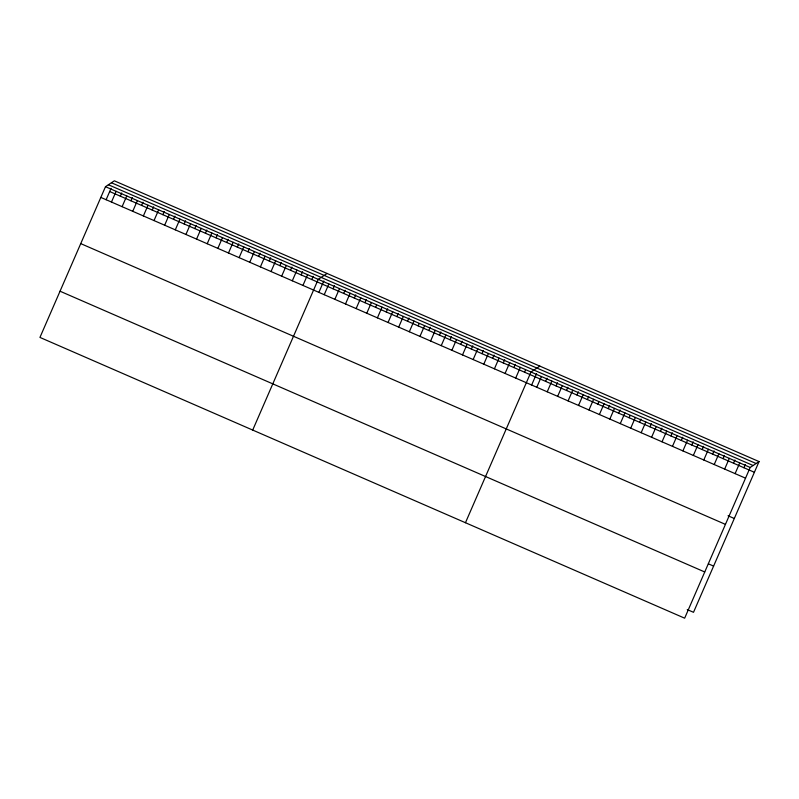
<?xml version="1.0" encoding="UTF-8"?>
<svg xmlns="http://www.w3.org/2000/svg" width="799" height="799" viewBox="0 0 799 799"><rect width="100%" height="100%" fill="white"/><g stroke="black" fill="none" stroke-linecap="round" stroke-linejoin="round"><path stroke-width="1.2" d="M105.488 186.696L39.95 337.418L684.653 618.186L750.191 467.455L759.05 461.582L114.347 180.814L105.488 186.696L750.191 467.455M106.117 199.74L111.081 188.314M111.47 202.037L116.125 191.331M120.319 196.164L121.718 192.949M122.107 206.671L126.761 195.965M130.966 200.789L132.354 197.583M132.744 211.306L137.398 200.599M141.603 205.423L143.001 202.207M143.381 215.94L148.035 205.223M152.239 210.057L153.638 206.841M154.017 220.574L158.671 209.857M162.876 214.691L164.274 211.475M164.654 225.208L169.308 214.492M173.513 219.326L174.911 216.11M175.291 229.842L179.955 219.126M184.15 223.96L185.548 220.744M185.927 234.467L190.591 223.76M194.786 228.584L196.184 225.378M196.564 239.101L201.228 228.394M205.423 233.218L206.821 230.002M207.211 243.735L211.865 233.018M216.06 237.852L217.458 234.636M217.847 248.369L222.502 237.653M226.696 242.487L228.095 239.271M228.484 253.003L233.138 242.287M237.333 247.121L238.731 243.905M239.121 257.638L243.775 246.921M247.98 251.755L249.368 248.539M249.757 262.262L254.412 251.555M258.616 256.379L260.015 253.173M260.394 266.896L265.048 256.189M269.253 261.013L270.651 257.807M271.031 271.53L275.685 260.814M279.89 265.648L281.288 262.432M281.667 276.164L286.332 265.448M290.526 270.282L291.925 267.066M292.304 280.799L296.968 270.082M301.163 274.916L302.561 271.7M302.941 285.433L307.605 274.716M311.8 279.55L313.198 276.334M252.704 430.072L318.242 279.35L327.101 273.468M318.871 292.394L323.835 280.968M324.224 294.691L328.878 283.985M333.073 288.809L334.471 285.603M334.861 299.325L339.515 288.609M343.71 293.443L345.108 290.227M345.498 303.96L350.152 293.243M354.357 298.077L355.745 294.861M356.134 308.594L360.788 297.877M364.993 302.711L366.391 299.495M366.771 313.228L371.425 302.511M375.63 307.345L376.559 305.198M377.408 317.852L382.062 307.146M386.267 311.98L387.665 308.764M388.044 322.486L392.709 311.78M396.903 316.604L398.302 313.398M398.681 327.121L403.345 316.414M407.54 321.238L408.938 318.022M409.318 331.755L413.982 321.038M418.177 325.872L419.105 323.735M419.954 336.389L424.619 325.672M428.813 330.506L430.212 327.29M430.601 341.023L435.255 330.307M439.45 335.141L440.848 331.925M441.238 345.647L445.892 334.941M450.087 339.775L451.485 336.559M451.874 350.282L456.529 339.575M460.733 344.399L462.122 341.193M462.511 354.916L467.165 344.209M471.37 349.033L472.768 345.817M473.148 359.55L477.802 348.833M482.007 353.667L483.405 350.451M483.785 364.184L488.439 353.468M492.643 358.302L494.042 355.086M494.421 368.818L499.075 358.102M503.28 362.936L504.678 359.72M505.058 373.453L509.722 362.736M513.917 367.57L515.315 364.354M515.695 378.077L520.359 367.37M524.553 372.194L525.482 370.057M465.457 522.726L530.995 372.004L539.854 366.122M531.625 385.048L536.588 373.612M536.778 387.255L541.432 376.549M545.627 381.373L547.025 378.167M547.215 391.8L551.869 381.093M556.064 385.927L557.462 382.711M557.652 396.354L562.306 385.637M566.511 390.471L567.899 387.255M568.089 400.898L572.743 390.182M576.948 395.016L578.346 391.8M578.526 405.443L583.18 394.726M587.385 399.56L588.783 396.344M588.963 409.987L593.617 399.27M597.822 404.104L598.751 401.967M599.4 414.531L604.064 403.825M608.259 408.649L609.657 405.433M609.837 419.076L614.501 408.369M618.696 413.193L620.094 409.987M620.274 423.62L624.938 412.913M629.133 417.747L630.071 415.6M630.721 428.174L635.375 417.458M639.57 422.291L640.968 419.076M641.158 432.718L645.812 422.002M650.006 426.836L651.405 423.62M651.594 437.263L656.249 426.546M660.453 431.38L661.842 428.164M662.031 441.807L666.686 431.09M670.89 435.924L672.289 432.708M672.468 446.351L677.123 435.645M681.327 440.469L682.726 437.253M682.905 450.896L687.569 440.189M691.764 445.013L693.162 441.807M693.342 455.44L698.006 444.733M702.201 449.557L703.599 446.351M703.779 459.994L708.443 449.278M712.638 454.112L714.036 450.896M714.216 464.539L718.88 453.822M723.075 458.656L724.473 455.44M724.663 469.083L729.317 458.366M733.512 463.2L734.91 459.984M735.1 473.627L739.754 462.911M743.959 467.745L745.347 464.529M759.05 461.582L693.512 612.304L687.25 609.577M111.421 182.751L756.124 463.52M108.414 184.759L753.117 465.517M109.683 191.53L754.396 472.289M100.834 197.413L745.537 478.172M728.039 515.764L734.301 518.491M80.739 243.615L725.442 524.374M708.383 563.824L713.607 566.101M60.045 291.216L704.748 571.984"/></g></svg>
